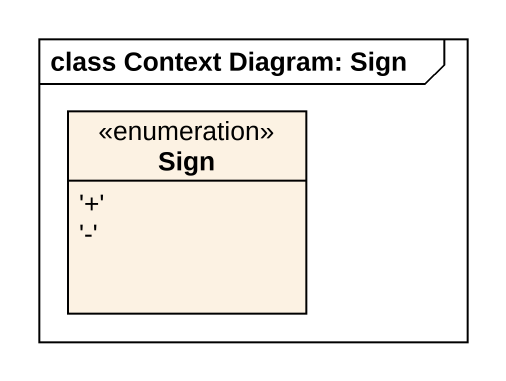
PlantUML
@startuml
mainframe class Context Diagram: Sign
hide circle
hide empty members
enum Sign {
  ~'+'
  ~'-'
}
@enduml
